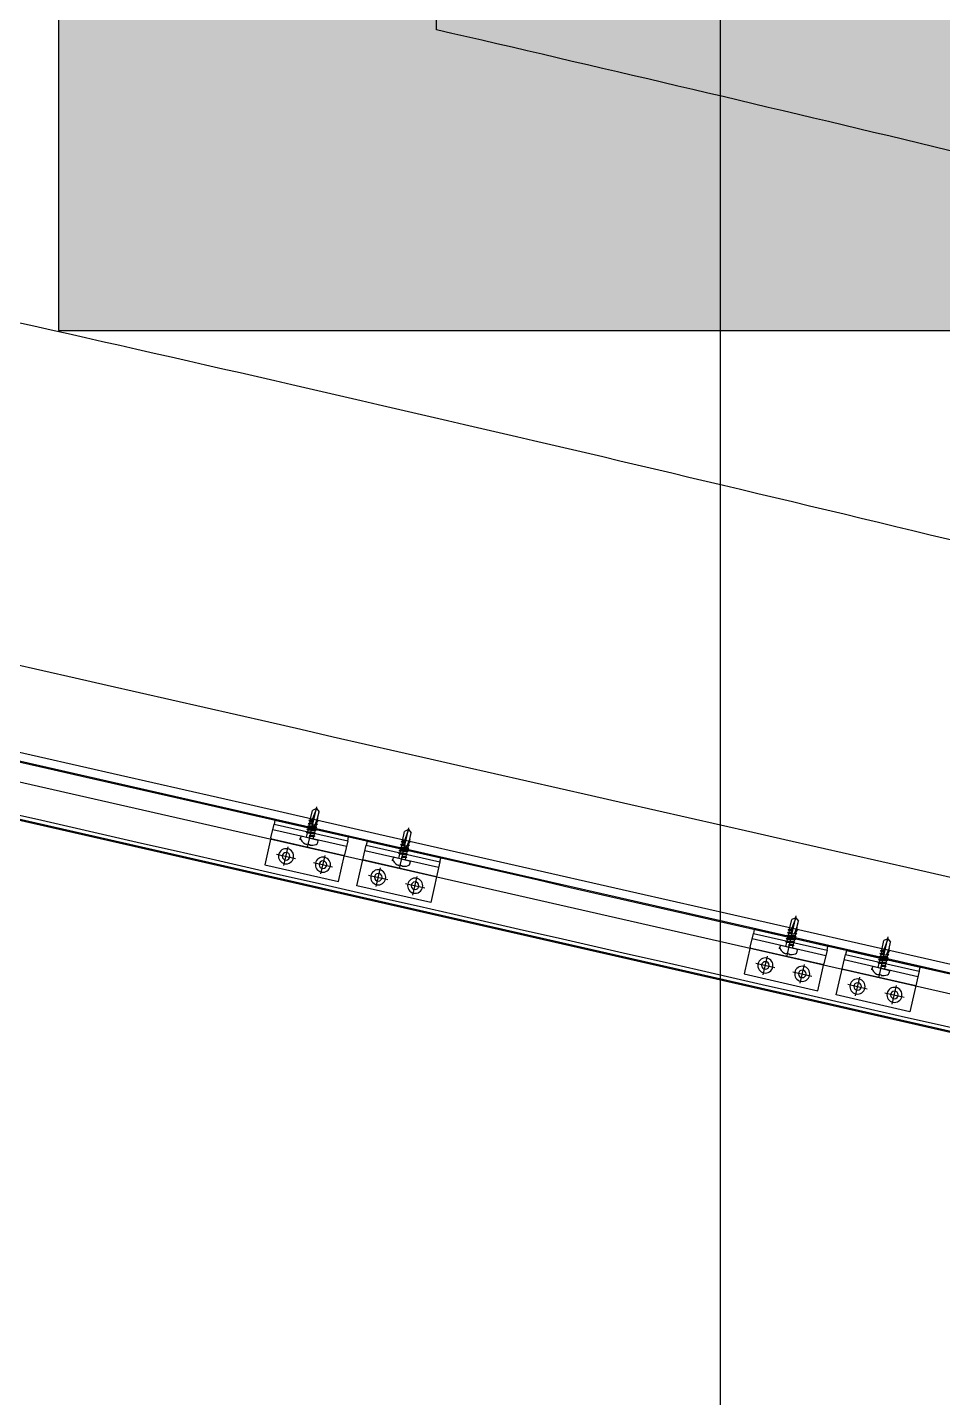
# Model space of a CAD drawing. Header units: inches. Extents: x 0 to 1813292486, y 0 to 3473589894.
# Drawn here: x 600514719 to 600515204, y 3473208111 to 3473208836 of the extents above; entities that cross this region are included whole.
import ezdxf

# ---------------------------------------------------------------- set-up
doc = ezdxf.new("R2010")
doc.units = ezdxf.units.IN
doc.header["$LTSCALE"] = 1000
doc.header["$MEASUREMENT"] = 0
for name, pattern in [('AX-MALL-GIRD-200$0$DOTE', [2.42, 2, -0.2, 0.02, -0.2]), ('AX-MALL-WALL-P02-QT$0$CENTER', [2, 1.25, -0.25, 0.25, -0.25]), ('AX-MALL-WALL-P02-QT$0$DASH', [0.35, 0.25, -0.1]), ('AX-MALL-WALL-P02-QT$0$DASHED', [0.75, 0.5, -0.25]), ('AX-MALL-WALL-P02-QT$0$HIDDEN', [0.375, 0.25, -0.125]), ('AX-MALL-WALL-P02-QT$0$HIDDENX2', [0.75, 0.5, -0.25])]:
    doc.linetypes.add(name, pattern=pattern)
for name, color, linetype in [('A-Anno-Note', 241, 'Continuous'), ('AX-MALL-DIM-P02$0$A-Detl-Thin', 131, 'Continuous'), ('AX-MALL-GIRD-200$0$A-Grid', 222, 'AX-MALL-GIRD-200$0$DOTE'), ('AX-MALL-P02-200$0$A-Anno-Note', 241, 'Continuous'), ('AX-MALL-WALL-P02$0$A-Anno-Note', 241, 'Continuous'), ('AX-MALL-WALL-P02-QT$0$A-Anno-Note', 241, 'Continuous'), ('AX-MALL-WALL-P02-QT$0$A-Detl-Fine', 152, 'Continuous'), ('AX-MALL-WALL-P02-QT$0$A-Detl-Patt', 8, 'Continuous'), ('AX-MALL-WALL-P02-QT$0$A-Detl-Thin', 131, 'Continuous'), ('AX-MALL-WALL-P02-QT$0$A-Wall', 2, 'Continuous'), ('AX-MALL-WALL-P02-QT$0$A-Wall-Patt', 13, 'Continuous'), ('AX-MALL-WALL-P02-QT$0$A-Wind', 4, 'Continuous'), ('AX-MALL-WALL-P02-QT$0$AP', 3, 'Continuous'), ('AX-MALL-WALL-P02-QT$0$C18', 4, 'AX-MALL-WALL-P02-QT$0$CENTER'), ('AX-MALL-WALL-P02-QT$0$DASH', 8, 'AX-MALL-WALL-P02-QT$0$DASHED'), ('AX-MALL-WALL-P02-QT$0$L18', 6, 'Continuous'), ('AX-MALL-WALL-P02-QT$0$PJ', 96, 'Continuous'), ('AX-MALL-WALL-P02-QT$0$STSF', 2, 'Continuous'), ('AX-MALL-WALL-P02-QT$0$tc', 4, 'Continuous'), ('AX-MALL-WALL-P02-QT$0$WZ', 2, 'Continuous'), ('AX-MALL-WALL-P02-QT$0$XX', 6, 'AX-MALL-WALL-P02-QT$0$HIDDEN'), ('AX-MALL-WALL-P02-QT$0$zx', 1, 'AX-MALL-WALL-P02-QT$0$CENTER'), ('AX-MALL-WALL-P02-QT$0$尺寸标注', 8, 'Continuous'), ('AX-MALL-ZTKD-P02$0$A-Anno-Note', 241, 'Continuous'), ('SX-MALL-WALL-L-2F~3F$0$S-COLU', 30, 'Continuous'), ('SX-MALL-WALL-L-2F~3F$0$S-PATT-BMCO', 7, 'Continuous')]:
    doc.layers.add(name, color=color, linetype=linetype)
pattern_1 = [(45, (0, 359), (-353.553532015, 353.553532015), [])]

# ---------------------------------------------------------------- blocks, each defined once
blk = doc.blocks.new('AX-MALL-GIRD-200')
at = {"layer": 'AX-MALL-GIRD-200$0$A-Grid'}
blk.add_line((600354402.32, 3473180360.2), (600315672.79, 3473076396.47), dxfattribs=at)
blk = doc.blocks.new('AX-MALL-WALL-P02-QT$0$tj')
at = {"layer": 'AX-MALL-WALL-P02-QT$0$A-Detl-Patt'}
h = blk.add_hatch(dxfattribs=at)
h.set_pattern_fill('STEEL', color=256, scale=100, angle=50.43184)
h.set_pattern_definition([(75, (-14278.2, 156289.83), (-153.340725, 41.08752), []), (75, (-14317.88, 156358.57), (-153.340725, 41.08752), [])])
edge = h.paths.add_edge_path()
edge.add_line((88101.27, 47666.64), (87883.94, 47459.85))
edge.add_line((87883.94, 47459.85), (91571.55, 43584.64))
edge.add_arc((262949.39, 558937.71), 543101.41, 251.6057364, 260.0288667)
edge.add_arc((172180.85, -2862.15), 27100, 64.712866, 96.931605, ccw=False)
edge.add_arc((262948.97, 558936.32), 543099.97, 261.6155115, 271.7251478)
edge.add_line((279298.98, 16082.52), (279298.98, 16382.65))
edge.add_arc((262948.97, 558936.32), 542799.97, 261.6202036, 271.7261014, ccw=False)
edge.add_arc((172180.85, -2862.15), 27400, 64.806318, 96.838159)
edge.add_arc((262949.39, 558937.7), 542801.41, 251.6136389, 260.0241733, ccw=False)
edge.add_line((91737.26, 43845.69), (88101.27, 47666.64))
blk = doc.blocks.new('SX-MALL-WALL-L-2F~3F')
at = {"layer": 'SX-MALL-WALL-L-2F~3F$0$S-PATT-BMCO'}
h = blk.add_hatch(color=256, dxfattribs=at)
h.dxf.hatch_style = 1
h.paths.add_polyline_path([(600320905.06, 3473091444.34), (600321561.02, 3473091199.97), (600321805.39, 3473091855.93), (600321149.42, 3473092100.3)])
at = {"layer": 'SX-MALL-WALL-L-2F~3F$0$S-COLU'}
blk.add_lwpolyline([(600320905.06, 3473091444.34), (600321561.02, 3473091199.97), (600321805.39, 3473091855.93), (600321149.42, 3473092100.3)], close=True, dxfattribs=at)
blk = doc.blocks.new('SX-MALL-WALL-2F~3F')
blk.add_blockref('SX-MALL-WALL-L-2F~3F', (0, 0))
blk = doc.blocks.new('AX-MALL-WALL-P02-QT$0$jjzx2')
at = {"layer": 'AX-MALL-WALL-P02-QT$0$A-Detl-Fine'}
for points in [[(192372.67, -129187.65), (192317.17, -129431.41), (193483.05, -129696.87), (193538.55, -129453.11)], [(192401.92, -129194.31), (192353.08, -129408.82), (193460.46, -129660.96), (193509.3, -129446.45)]]:
    blk.add_lwpolyline(points, dxfattribs=at)
blk = doc.blocks.new('*U198')
at = {"layer": 'AX-MALL-WALL-P02-QT$0$C18', "color": 1, "ltscale": 2}
blk.add_line((0, 5.14), (0, -17.03), dxfattribs=at)
at = {"layer": 'AX-MALL-WALL-P02-QT$0$L18', "color": 4}
for p, q in [((-1.79, -1.15), (-1.79, 0)), ((1.79, -2.25), (1.79, 0)), ((-2.4, -1.5), (-1.79, -1.15)), ((-2.4, -1.5), (0.23, -1.23)), ((-2.4, -1.5), (-1.79, -1.85)), ((-2.4, -3.1), (2.4, -2.6)), ((-2.4, -3.1), (-1.79, -2.75)), ((-2.4, -3.1), (-1.79, -3.45)), ((-2.4, -4.7), (2.4, -4.2)), ((-2.4, -4.7), (-1.79, -4.35)), ((-2.4, -4.7), (-1.79, -5.05)), ((-2.4, -6.3), (2.4, -5.8)), ((-2.4, -6.3), (-1.79, -5.95)), ((-2.4, -6.3), (-1.79, -6.65)), ((-1.79, -1.15), (0.23, -0.87)), ((-1.79, -1.85), (0.23, -1.57)), ((-1.79, -2.75), (-1.79, -1.85)), ((-1.79, -2.75), (1.79, -2.25)), ((-1.79, -3.45), (1.79, -2.95)), ((-1.79, -4.35), (-1.79, -3.45)), ((-1.79, -4.35), (1.79, -3.85)), ((-1.79, -5.05), (1.79, -4.55)), ((-1.79, -5.95), (-1.79, -5.05)), ((-1.79, -5.95), (1.79, -5.45)), ((-1.79, -6.65), (1.79, -6.15)), ((-1.79, -7.55), (-1.79, -6.65)), ((0.23, -0.87), (0.23, -1.57)), ((0.43, -7.24), (1.79, -7.05)), ((2.4, -2.6), (1.79, -2.25)), ((2.4, -2.6), (1.79, -2.95)), ((1.79, -3.85), (1.79, -2.95)), ((2.4, -4.2), (1.79, -3.85)), ((2.4, -4.2), (1.79, -4.55)), ((1.79, -5.45), (1.79, -4.55)), ((2.4, -5.8), (1.79, -5.45)), ((2.4, -5.8), (1.79, -6.15)), ((1.79, -7.05), (1.79, -6.15)), ((2.4, -7.4), (1.79, -7.05)), ((-2.4, -7.9), (-1.79, -7.55)), ((-2.4, -7.9), (-1.27, -7.78)), ((-2.4, -7.9), (-1.79, -8.25)), ((-2.4, -9.5), (-1.79, -9.15)), ((-2.4, -9.5), (-1.52, -9.41)), ((-2.4, -9.5), (-1.79, -9.85)), ((-1.79, -7.55), (-0.92, -7.43)), ((-1.79, -8.25), (-1.33, -8.19)), ((-1.79, -9.15), (-1.79, -8.25)), ((-1.79, -9.15), (-1.47, -9.1)), ((-1.79, -9.85), (-1.58, -9.82)), ((-1.79, -11.2), (-1.79, -9.85)), ((-1.79, -11.2), (-1.79, -14.6)), ((0.71, -7.58), (2.4, -7.4)), ((0.71, -7.9), (1.79, -7.75)), ((0.71, -8.8), (1.79, -8.65)), ((0.71, -9.18), (2.4, -9)), ((0.71, -9.5), (1.79, -9.35)), ((2.4, -7.4), (1.79, -7.75)), ((1.79, -8.65), (1.79, -7.75)), ((2.4, -9), (1.79, -8.65)), ((2.4, -9), (1.79, -9.35)), ((1.79, -9.35), (1.79, -14.6)), ((0, -16), (-1.79, -14.6)), ((0, -16), (1.79, -14.6))]:
    blk.add_line(p, q, dxfattribs=at)
blk.add_lwpolyline([(4.55, 0, 0.414214), (4.75, 0.2), (4.75, 1.39, 0.265403), (4.07, 2.59, 0.108659), (0.8, 3.66), (0.8, 3.32), (-0.8, 3.32), (-0.8, 3.66, 0.108659), (-4.07, 2.59, 0.265403), (-4.75, 1.39), (-4.75, 0.2, 0.414214), (-4.55, 0)], format="xyb", close=True, dxfattribs=at)
blk.add_lwpolyline([(0, -16), (0.71, -10.26), (0.71, -7.54, 0.417657), (0.41, -7.24, 0.083367), (-1.23, -7.53), (-1.79, -11.2)], format="xyb", dxfattribs=at)
blk = doc.blocks.new('AX-MALL-WALL-P02-QT$0$盘头自钻自攻钉ST4-8')
at = {"layer": 'AX-MALL-WALL-P02-QT$0$尺寸标注'}
blk.add_blockref('*U198', (0, 0), dxfattribs=at)
blk = doc.blocks.new('AX-MALL-WALL-P02-QT$0$A$C61293B14')
at = {"layer": 'AX-MALL-WALL-P02-QT$0$tc'}
for radius in [4, 2]:
    blk.add_circle((0, 0), radius, dxfattribs=at)
at = {"layer": 'AX-MALL-WALL-P02-QT$0$zx'}
for p, q in [((-5.2, 0), (5.2, 0)), ((0, 5.04), (0, -5.04))]:
    blk.add_line(p, q, dxfattribs=at)
blk = doc.blocks.new('AX-MALL-WALL-P02-QT$0$A$C41DD6A87')
at = {"layer": 'AX-MALL-WALL-P02-QT$0$tc'}
h = blk.add_hatch(dxfattribs=at)
h.set_pattern_fill('ANSI31', color=256, scale=0.5, angle=-90, style=0)
h.set_pattern_definition([(225, (28362.6861, -179426.7049), (-1.122532015, 1.122532015), [])])
h.paths.add_polyline_path([(40, 20), (0, 20), (0, 22), (40, 22)])
at = {"layer": 'AX-MALL-WALL-P02-QT$0$PJ'}
for points in [[(40, 20), (0, 20), (0, 22), (40, 22)], [(40, 20), (0, 20), (0, -2), (40, -2)]]:
    blk.add_lwpolyline(points, close=True, dxfattribs=at)
at = {"layer": 'AX-MALL-WALL-P02-QT$0$XX'}
for p, q in [((0, 17), (40, 17)), ((0, 12), (40, 12))]:
    blk.add_line(p, q, dxfattribs=at)
at = {"layer": 'AX-MALL-WALL-P02-QT$0$tc', "rotation": 180}
for p in [(10.01, 4.86), (30.01, 4.86)]:
    blk.add_blockref('AX-MALL-WALL-P02-QT$0$A$C61293B14', p, dxfattribs=at)
at = {"layer": 'AX-MALL-WALL-P02-QT$0$WZ', "extrusion": (1.11243e-34, 1.0178e-23, -1), "zscale": -1, "rotation": 180}
blk.add_blockref('AX-MALL-WALL-P02-QT$0$盘头自钻自攻钉ST4-8', (-20, 17), dxfattribs=at)
blk = doc.blocks.new('AX-MALL-WALL-P02-QT$0$A$C715D18B8')
at = {"layer": 'AX-MALL-WALL-P02-QT$0$tc'}
h = blk.add_hatch(dxfattribs=at)
h.set_pattern_fill('ANSI31', color=256, scale=0.5, angle=-180, style=0)
h.set_pattern_definition([(225, (28362.6861, -179426.7049), (-1.122532015, 1.122532015), [])])
h.paths.add_polyline_path([(40, 20), (0, 20), (0, 22), (40, 22)])
at = {"layer": 'AX-MALL-WALL-P02-QT$0$PJ'}
blk.add_line((0, 17), (40, 17), dxfattribs=at)
blk.add_lwpolyline([(40, 20), (0, 20), (0, 22), (40, 22)], close=True, dxfattribs=at)
blk.add_lwpolyline([(40, 12.5), (40, 20), (0, 20), (0, 12.5)], dxfattribs=at)
at = {"layer": 'AX-MALL-WALL-P02-QT$0$XX'}
blk.add_line((0, 12), (40, 12), dxfattribs=at)
blk.add_lwpolyline([(40, 12.5), (40, -2), (0, -2), (0, 12.5)], dxfattribs=at)
at = {"layer": 'AX-MALL-WALL-P02-QT$0$tc', "rotation": 180}
for p in [(10.01, 4.86), (30.01, 4.86)]:
    blk.add_blockref('AX-MALL-WALL-P02-QT$0$A$C61293B14', p, dxfattribs=at)
at = {"layer": 'AX-MALL-WALL-P02-QT$0$WZ', "extrusion": (1.11247e-34, 1.0178e-23, -1), "zscale": -1, "rotation": 180}
blk.add_blockref('AX-MALL-WALL-P02-QT$0$盘头自钻自攻钉ST4-8', (-20, 17), dxfattribs=at)
blk = doc.blocks.new('AX-MALL-WALL-P02-QT$0$A$C4D6066B9')
at = {"rotation": 180}
for name, p in [('AX-MALL-WALL-P02-QT$0$A$C715D18B8', (0, 22)), ('AX-MALL-WALL-P02-QT$0$A$C41DD6A87', (50, 22))]:
    blk.add_blockref(name, p, dxfattribs=at)
blk = doc.blocks.new('AX-MALL-WALL-P02-QT$0$1300C')
at = {"layer": 'AX-MALL-WALL-P02-QT$0$AP'}
blk.add_line((-33.08, -219.59), (1157.3, -567.56), dxfattribs=at)
blk.add_lwpolyline([(1118.46, -629.21), (1132.5, -581.15), (-19.47, -244.26), (-33.56, -292.32)], dxfattribs=at)
blk.add_arc((-2315977.89, -7923840.43), 8255124.44, 73.698735431, 73.707100421, dxfattribs=at)
at = {"layer": 'AX-MALL-WALL-P02-QT$0$DASH', "color": 8, "linetype": 'AX-MALL-WALL-P02-QT$0$HIDDENX2', "ltscale": 20}
blk.add_lwpolyline([(1104.01, -536.33, 0.000025), (28.78, -222.01, 0.000088)], format="xyb", dxfattribs=at)
at = {"layer": 'AX-MALL-WALL-P02-QT$0$STSF'}
for points in [[(41.44, -178.83, -0.000025), (1116.67, -493.15)], [(1102.6, -541.13, 0.000025), (27.38, -226.81, 0.000088)]]:
    blk.add_lwpolyline(points, format="xyb", dxfattribs=at)
at = {"layer": 'AX-MALL-WALL-P02-QT$0$tc', "xscale": -1, "rotation": 163.6785518761817}
for p in [(684.76, -419.02), (934.31, -492)]:
    blk.add_blockref('AX-MALL-WALL-P02-QT$0$A$C4D6066B9', p, dxfattribs=at)
blk = doc.blocks.new('AX-MALL-WALL-P02-QT$0$mqst2')
at = {"color": 6, "rotation": 3.473543805691728}
blk.add_blockref('AX-MALL-WALL-P02-QT$0$1300C', (300590.46, -38489.65), dxfattribs=at)
blk = doc.blocks.new('AX-MALL-WALL-P02-QT')
at = {"layer": 'AX-MALL-WALL-P02-QT$0$A-Wall-Patt'}
h = blk.add_hatch(dxfattribs=at)
h.set_pattern_fill('普通砖', color=256, scale=200, style=0)
h.set_pattern_definition(pattern_1)
h.paths.add_polyline_path([(600321031.96, 3473091519.73), (600321147.94, 3473091523.41), (600322154.57, 3473094225.56), (600322029.63, 3473094272.1), (600321932.25, 3473094201.67), (600320976.36, 3473091635.74)])
h = blk.add_hatch(dxfattribs=at)
h.set_pattern_fill('普通砖', color=256, scale=200, style=0)
h.set_pattern_definition(pattern_1)
h.paths.add_polyline_path([(600321031.96, 3473091519.73), (600320976.36, 3473091635.74, 0.003864), (600320576.48, 3473091891.27), (600320470.1, 3473091721.91, -0.004885), (600320971.58, 3473091400.02)])
h = blk.add_hatch(dxfattribs=at)
h.set_pattern_fill('普通砖', color=256, scale=200, style=0)
h.set_pattern_definition(pattern_1)
h.paths.add_polyline_path([(600321582.9, 3473091231.21, 0.004267), (600321147.94, 3473091523.41), (600321031.96, 3473091519.73), (600320971.58, 3473091400.02, -0.004917), (600321469.96, 3473091066.15)])
at = {"layer": 'AX-MALL-WALL-P02-QT$0$A-Detl-Thin', "linetype": 'AX-MALL-WALL-P02-QT$0$DASH', "ltscale": 3}
for points in [[(600321505.88, 3473092484.24, -0.035012), (600325047.15, 3473089815.85, -0.035012)], [(600321434.34, 3473092292.2, -0.035255), (600324972.54, 3473089615.57)]]:
    blk.add_lwpolyline(points, format="xyb", dxfattribs=at)
at = {"layer": 'AX-MALL-WALL-P02-QT$0$A-Wall'}
blk.add_line((600321147.94, 3473091523.41), (600322154.57, 3473094225.56), dxfattribs=at)
for centre, radius, start, end in [((600304246.4, 3473065894.75), 30500, 56.744983, 57.86443), ((600304246.4, 3473065894.76), 30700, 55.618065, 56.596014), ((600304246.4, 3473065894.76), 30500, 55.618065, 56.744983)]:
    blk.add_arc(centre, radius, start, end, dxfattribs=at)
at = {"layer": 'AX-MALL-WALL-P02-QT$0$A-Anno-Note'}
for name, p, rotation in [('AX-MALL-WALL-P02-QT$0$mqst2', (600052179.27, 3473232742.4), 339.5681613092181), ('AX-MALL-WALL-P02-QT$0$jjzx2', (600185298.43, 3473279938.05), 339.5681613092246)]:
    blk.add_blockref(name, p, dxfattribs=dict(at, rotation=rotation))
at = {"layer": 'AX-MALL-WALL-P02-QT$0$A-Detl-Thin'}
blk.add_blockref('SX-MALL-WALL-2F~3F', (0, 0), dxfattribs=at)
at = {"layer": 'AX-MALL-WALL-P02-QT$0$A-Detl-Thin', "rotation": 339.5681613091762}
blk.add_blockref('AX-MALL-WALL-P02-QT$0$tj', (600144118.7, 3473128496.29), dxfattribs=at)
at = {"layer": 'AX-MALL-WALL-P02-QT$0$A-Wind'}
blk.add_blockref('AX-MALL-GIRD-200', (0, 0), dxfattribs=at)
blk = doc.blocks.new('AX-MALL-WALL-P02')
at = {"layer": 'AX-MALL-WALL-P02$0$A-Anno-Note'}
blk.add_blockref('AX-MALL-WALL-P02-QT', (0, 0), dxfattribs=at)
blk = doc.blocks.new('AX-MALL-ZTKD-P02')
at = {"layer": 'AX-MALL-ZTKD-P02$0$A-Anno-Note'}
blk.add_blockref('AX-MALL-GIRD-200', (0, 0), dxfattribs=at)
blk = doc.blocks.new('AX-MALL-DIM-P02')
at = {"layer": 'AX-MALL-DIM-P02$0$A-Detl-Thin'}
blk.add_blockref('AX-MALL-ZTKD-P02', (0, 0), dxfattribs=at)
blk = doc.blocks.new('AX-MALL-P02-200')
at = {"layer": 'AX-MALL-P02-200$0$A-Anno-Note'}
blk.add_blockref('AX-MALL-WALL-P02', (0, 0), dxfattribs=at)
blk.add_blockref('AX-MALL-DIM-P02', (0, 0), dxfattribs=at)

msp = doc.modelspace()

# ---------------------------------------------------------------- block references
at = {"layer": 'A-Anno-Note', "rotation": 20.43183869077545}
msp.add_blockref('AX-MALL-P02-200', (1250392458.53, 9048125.68), dxfattribs=at)

doc.saveas('drawing.dxf')
